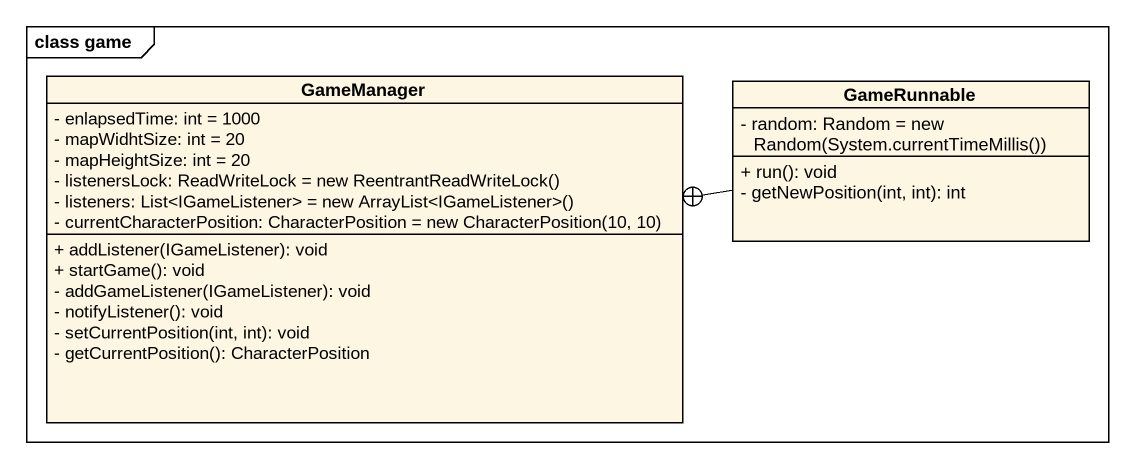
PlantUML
@startuml
mainframe class game
hide circle
hide empty members
skinparam classAttributeIconSize 0
class GameManager {
  - enlapsedTime: int = 1000
  - mapWidhtSize: int = 20
  - mapHeightSize: int = 20
  {field} - listenersLock: ReadWriteLock = new ReentrantReadWriteLock()
  {field} - listeners: List<IGameListener> = new ArrayList<IGameListener>()
  {field} - currentCharacterPosition: CharacterPosition = new CharacterPosition(10, 10)
  + addListener(IGameListener): void
  + startGame(): void
  - addGameListener(IGameListener): void
  - notifyListener(): void
  - setCurrentPosition(int, int): void
  - getCurrentPosition(): CharacterPosition
}
class GameRunnable {
  {field} - random: Random = new Random(System.currentTimeMillis())
  + run(): void
  - getNewPosition(int, int): int
}
GameRunnable -left-+ GameManager
@enduml
